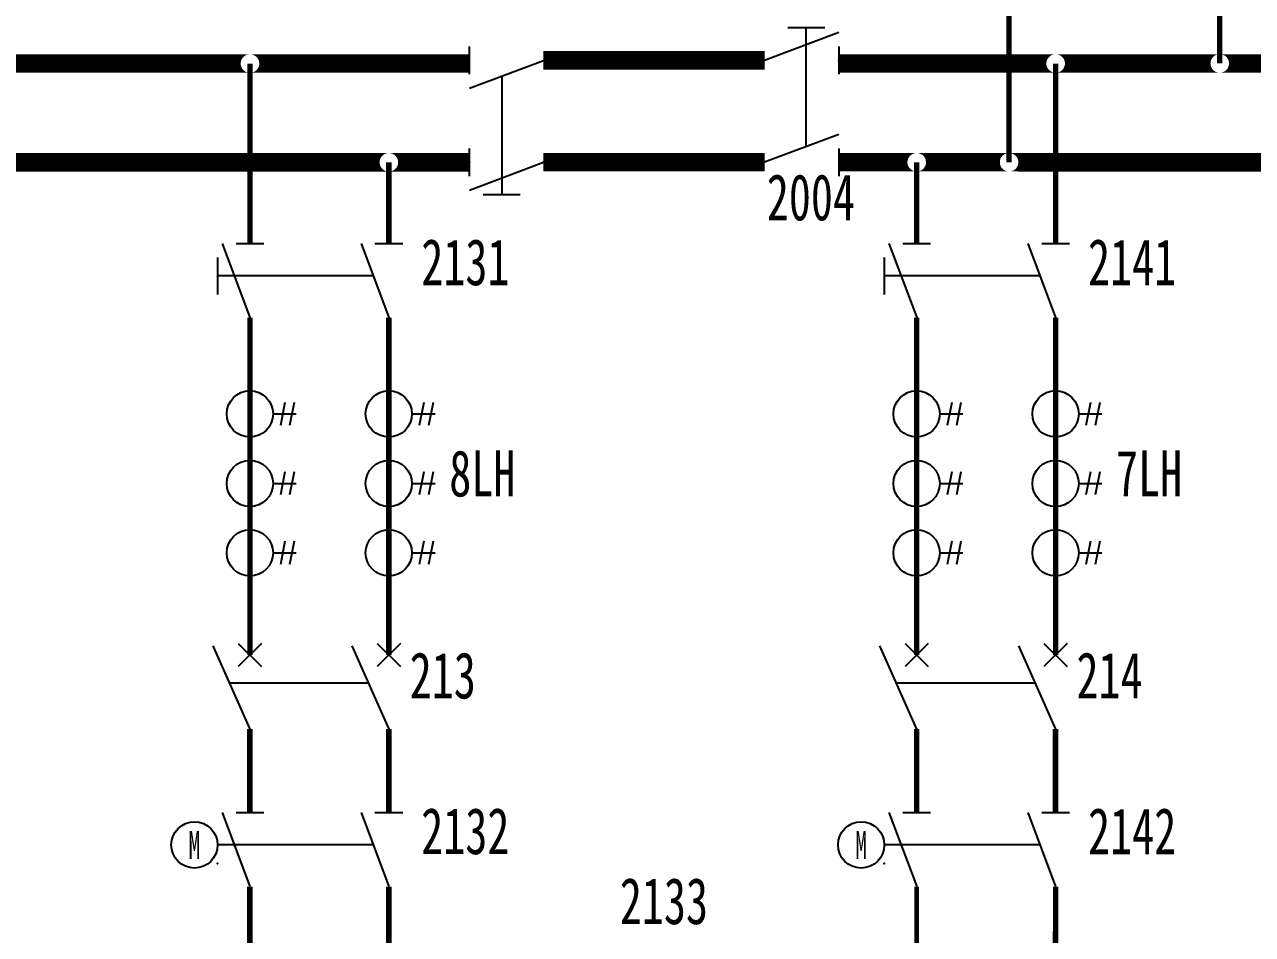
# Model space of a CAD drawing. Header units: millimetres. Extents: x 10667 to 23854, y -3427 to -2899.
# Drawn here: x 11635.8 to 11768.4, y -3257.1 to -3158.8 of the extents above; entities that cross this region are included whole.
import ezdxf
from ezdxf.enums import TextEntityAlignment as Align

# ---------------------------------------------------------------- set-up
doc = ezdxf.new("R2010")
doc.units = ezdxf.units.MM
doc.header["$LTSCALE"] = 10
for name, color, linetype in [('BLOCK', 3, 'Continuous'), ('PLINE', 1, 'Continuous'), ('TEXT', 2, 'Continuous'), ('设    备', 3, 'Continuous'), ('设备编号', 2, 'Continuous'), ('连 接 线', 1, 'Continuous')]:
    doc.layers.add(name, color=color, linetype=linetype)
doc.styles.add('HZ', font='SimSun.ttf', dxfattribs={"width": 0.7})

# ---------------------------------------------------------------- blocks, each defined once
blk = doc.blocks.new('$LH')
at = {"color": 3}
for p, q in [((3.79, 1.25), (3.29, -1.25)), ((4.79, 1.25), (4.29, -1.25)), ((2.5, 0), (5, 0))]:
    blk.add_line(p, q, dxfattribs=at)
blk.add_circle((0, 0), 2.5, dxfattribs=at)

msp = doc.modelspace()

# ---------------------------------------------------------------- linework, layer by layer
at = {"color": 3}
for p, q in [((11720.25, -3171.98), (11720.25, -3160.98)), ((11687.36, -3164.35), (11687.36, -3175.35))]:
    msp.add_line(p, q, dxfattribs=at)
at = {"color": 1, "const_width": 0.5}
msp.add_lwpolyline([(11732.17, -3251.9), (11732.25, -3318.7)], dxfattribs=at)
at = {"layer": 'BLOCK'}
for p, q in [((11723.75, -3159.66), (11715.75, -3162.66)), ((11683.86, -3164.16), (11683.86, -3161.16)), ((11723.75, -3161.16), (11723.75, -3164.16)), ((11683.86, -3165.66), (11691.86, -3162.66)), ((11723.75, -3170.66), (11715.75, -3173.66)), ((11683.86, -3175.16), (11683.86, -3172.16)), ((11723.75, -3172.16), (11723.75, -3175.16)), ((11683.86, -3176.66), (11691.86, -3173.66))]:
    msp.add_line(p, q, dxfattribs=at)
for p in [(11723.75, -3162.66), (11683.86, -3173.66), (11691.86, -3173.66)]:
    msp.add_point(p, dxfattribs=at)
at = {"layer": 'PLINE'}
for points, const_width in [([(11691.86, -3162.66), (11715.75, -3162.66)], 2), ([(11691.86, -3173.66), (11715.75, -3173.66)], 2), ([(11660.16, -3234.89), (11660.16, -3243.9)], 0.6), ([(11675.16, -3234.89), (11675.16, -3243.9)], 0.6), ([(11732.16, -3234.89), (11732.16, -3243.9)], 0.6), ([(11747.16, -3234.89), (11747.16, -3243.9)], 0.6), ([(11660.16, -3251.89), (11660.18, -3317.85)], 0.6), ([(11675.16, -3251.89), (11675.18, -3317.55)], 0.6), ([(11747.17, -3251.9), (11747.16, -3288.33)], 0.6)]:
    msp.add_lwpolyline(points, dxfattribs=dict(at, const_width=const_width))
at = {"layer": 'TEXT', "color": 3}
for p, q in [((11722.25, -3159.16), (11718.25, -3159.16)), ((11720.25, -3160.98), (11720.25, -3159.16)), ((11687.36, -3175.35), (11687.36, -3177.16)), ((11685.36, -3177.16), (11689.36, -3177.16)), ((11656.67, -3183.94), (11656.67, -3187.94)), ((11728.67, -3183.94), (11728.67, -3187.94)), ((11658.48, -3185.94), (11656.67, -3185.94)), ((11730.48, -3185.94), (11728.67, -3185.94))]:
    msp.add_line(p, q, dxfattribs=at)
at = {"layer": '设    备'}
for p, q in [((11657.17, -3182.44), (11660.17, -3190.44)), ((11658.67, -3182.44), (11661.67, -3182.44)), ((11672.17, -3182.44), (11675.17, -3190.44)), ((11673.67, -3182.44), (11676.67, -3182.44)), ((11729.17, -3182.44), (11732.17, -3190.44)), ((11730.67, -3182.44), (11733.67, -3182.44)), ((11744.17, -3182.44), (11747.17, -3190.44)), ((11745.67, -3182.44), (11748.67, -3182.44)), ((11656.16, -3225.89), (11660.16, -3234.89)), ((11661.41, -3225.64), (11658.91, -3228.14)), ((11658.91, -3225.64), (11661.41, -3228.14)), ((11671.16, -3225.89), (11675.16, -3234.89)), ((11673.91, -3225.64), (11676.41, -3228.14)), ((11676.41, -3225.64), (11673.91, -3228.14)), ((11728.16, -3225.89), (11732.16, -3234.89)), ((11733.41, -3225.64), (11730.91, -3228.14)), ((11730.91, -3225.64), (11733.41, -3228.14)), ((11743.16, -3225.89), (11747.16, -3234.89)), ((11745.91, -3225.64), (11748.41, -3228.14)), ((11748.41, -3225.64), (11745.91, -3228.14)), ((11657.94, -3229.89), (11672.94, -3229.89)), ((11729.94, -3229.89), (11744.94, -3229.89)), ((11657.17, -3243.9), (11660.17, -3251.9)), ((11658.67, -3243.9), (11661.67, -3243.9)), ((11672.17, -3243.9), (11675.17, -3251.9)), ((11673.67, -3243.9), (11676.67, -3243.9)), ((11729.17, -3243.9), (11732.17, -3251.9)), ((11730.67, -3243.9), (11733.67, -3243.9)), ((11744.17, -3243.9), (11747.17, -3251.9)), ((11745.67, -3243.9), (11748.67, -3243.9))]:
    msp.add_line(p, q, dxfattribs=at)
at = {"layer": '设    备', "color": 3}
for p, q in [((11673.48, -3185.94), (11658.48, -3185.94)), ((11745.48, -3185.94), (11730.48, -3185.94)), ((11673.48, -3247.4), (11656.67, -3247.4)), ((11745.48, -3247.4), (11728.67, -3247.4))]:
    msp.add_line(p, q, dxfattribs=at)
at = {"layer": '设    备', "const_width": 0.6}
for points in [[(11660.17, -3190.44), (11660.17, -3191.94)], [(11675.17, -3190.44), (11675.17, -3191.94)], [(11732.17, -3190.44), (11732.17, -3191.94)], [(11747.17, -3190.44), (11747.17, -3191.94)]]:
    msp.add_lwpolyline(points, dxfattribs=at)
at = {"layer": '设    备'}
for centre in [(11654.17, -3247.4), (11726.17, -3247.4)]:
    msp.add_circle(centre, 2.5, dxfattribs=at)
for p in [(11660.17, -3182.44), (11675.17, -3182.44), (11732.17, -3182.44), (11747.17, -3182.44), (11660.17, -3190.44), (11675.17, -3190.44), (11732.17, -3190.44), (11747.17, -3190.44), (11660.16, -3226.89), (11675.16, -3226.89), (11732.16, -3226.89), (11747.16, -3226.89), (11660.17, -3243.9), (11675.17, -3243.9), (11732.17, -3243.9), (11747.17, -3243.9)]:
    msp.add_point(p, dxfattribs=at)
at = {"layer": '设    备', "color": 4}
for p in [(11656.67, -3249.39), (11728.67, -3249.39)]:
    msp.add_point(p, dxfattribs=at)
at = {"layer": '连 接 线'}
for points, const_width in [([(11742.14, -3129.12), (11742.14, -3173.66)], 0.6), ([(11764.89, -3129.12), (11764.89, -3162.99)], 0.6), ([(11659.18, -3163), (11613.76, -3163)], 2), ([(11683.86, -3163), (11661.17, -3163)], 2), ([(11691.86, -3162.66), (11715.75, -3162.66)], 2), ([(11746.17, -3163), (11723.75, -3163)], 2), ([(11763.89, -3162.99), (11748.17, -3163)], 2), ([(11787.95, -3162.99), (11765.89, -3162.99)], 2), ([(11660.17, -3163), (11660.17, -3182.44)], 0.6), ([(11747.17, -3163), (11747.17, -3182.44)], 0.6), ([(11674.18, -3173.67), (11622.93, -3173.67)], 2), ([(11683.86, -3173.67), (11676.17, -3173.67)], 2), ([(11691.86, -3173.66), (11715.75, -3173.66)], 2), ([(11731.17, -3173.66), (11723.75, -3173.66)], 2), ([(11741.15, -3173.66), (11733.16, -3173.66)], 2), ([(11812.79, -3173.66), (11743.14, -3173.67)], 2), ([(11675.17, -3173.67), (11675.17, -3182.44)], 0.6), ([(11732.17, -3173.66), (11732.17, -3182.44)], 0.6), ([(11660.17, -3191.94), (11660.17, -3226.89)], 0.6), ([(11675.17, -3191.94), (11675.17, -3226.89)], 0.6), ([(11732.17, -3191.94), (11732.17, -3226.89)], 0.6), ([(11747.17, -3191.94), (11747.17, -3226.89)], 0.6)]:
    msp.add_lwpolyline(points, dxfattribs=dict(at, const_width=const_width))
for points in [[(11659.17, -3162), (11660.17, -3162), (11659.17, -3162.01), (11660.26, -3162.01)], [(11659.17, -3162.01), (11660.08, -3162.01), (11659.17, -3162), (11660.17, -3162)], [(11659.17, -3162.01), (11660.26, -3162.01), (11659.17, -3162.02), (11660.34, -3162.02)], [(11659.17, -3162.02), (11660, -3162.02), (11659.17, -3162.01), (11660.08, -3162.01)], [(11659.17, -3162.04), (11659.91, -3162.04), (11659.17, -3162.02), (11660, -3162.02)], [(11659.17, -3162.06), (11659.83, -3162.06), (11659.17, -3162.04), (11659.91, -3162.04)], [(11659.17, -3162.1), (11659.75, -3162.1), (11659.17, -3162.06), (11659.83, -3162.06)], [(11659.17, -3162.14), (11659.67, -3162.14), (11659.17, -3162.1), (11659.75, -3162.1)], [(11659.17, -3162.18), (11659.6, -3162.18), (11659.17, -3162.14), (11659.67, -3162.14)], [(11659.17, -3162.24), (11659.53, -3162.24), (11659.17, -3162.18), (11659.6, -3162.18)], [(11659.17, -3162.29), (11659.46, -3162.29), (11659.17, -3162.24), (11659.53, -3162.24)], [(11659.17, -3162.36), (11659.4, -3162.36), (11659.17, -3162.29), (11659.46, -3162.29)], [(11659.17, -3162.43), (11659.35, -3162.43), (11659.17, -3162.36), (11659.4, -3162.36)], [(11660.26, -3162.01), (11661.17, -3162.01), (11660.17, -3162), (11661.17, -3162)], [(11660.34, -3162.02), (11661.17, -3162.02), (11660.26, -3162.01), (11661.17, -3162.01)], [(11660.43, -3162.04), (11661.17, -3162.04), (11660.34, -3162.02), (11661.17, -3162.02)], [(11660.51, -3162.06), (11661.17, -3162.06), (11660.43, -3162.04), (11661.17, -3162.04)], [(11660.59, -3162.1), (11661.17, -3162.1), (11660.51, -3162.06), (11661.17, -3162.06)], [(11660.67, -3162.14), (11661.17, -3162.14), (11660.59, -3162.1), (11661.17, -3162.1)], [(11660.74, -3162.18), (11661.17, -3162.18), (11660.67, -3162.14), (11661.17, -3162.14)], [(11660.81, -3162.24), (11661.17, -3162.24), (11660.74, -3162.18), (11661.17, -3162.18)], [(11660.88, -3162.29), (11661.17, -3162.29), (11660.81, -3162.24), (11661.17, -3162.24)], [(11660.94, -3162.36), (11661.17, -3162.36), (11660.88, -3162.29), (11661.17, -3162.29)], [(11660.99, -3162.43), (11661.17, -3162.43), (11660.94, -3162.36), (11661.17, -3162.36)], [(11746.17, -3161.99), (11747.17, -3161.99), (11746.17, -3162), (11747.26, -3162)], [(11746.17, -3162), (11747.08, -3162), (11746.17, -3161.99), (11747.17, -3161.99)], [(11746.17, -3162), (11747.26, -3162), (11746.17, -3162.01), (11747.34, -3162.01)], [(11746.17, -3162.01), (11747, -3162.01), (11746.17, -3162), (11747.08, -3162)], [(11746.17, -3162.03), (11746.91, -3162.03), (11746.17, -3162.01), (11747, -3162.01)], [(11746.17, -3162.06), (11746.83, -3162.06), (11746.17, -3162.03), (11746.91, -3162.03)], [(11746.17, -3162.09), (11746.75, -3162.09), (11746.17, -3162.06), (11746.83, -3162.06)], [(11746.17, -3162.13), (11746.67, -3162.13), (11746.17, -3162.09), (11746.75, -3162.09)], [(11746.17, -3162.18), (11746.6, -3162.18), (11746.17, -3162.13), (11746.67, -3162.13)], [(11746.17, -3162.23), (11746.53, -3162.23), (11746.17, -3162.18), (11746.6, -3162.18)], [(11746.17, -3162.29), (11746.46, -3162.29), (11746.17, -3162.23), (11746.53, -3162.23)], [(11746.17, -3162.35), (11746.4, -3162.35), (11746.17, -3162.29), (11746.46, -3162.29)], [(11746.17, -3162.42), (11746.35, -3162.42), (11746.17, -3162.35), (11746.4, -3162.35)], [(11747.26, -3162), (11748.17, -3162), (11747.17, -3161.99), (11748.17, -3161.99)], [(11747.34, -3162.01), (11748.17, -3162.01), (11747.26, -3162), (11748.17, -3162)], [(11747.43, -3162.03), (11748.17, -3162.03), (11747.34, -3162.01), (11748.17, -3162.01)], [(11747.51, -3162.06), (11748.17, -3162.06), (11747.43, -3162.03), (11748.17, -3162.03)], [(11747.59, -3162.09), (11748.17, -3162.09), (11747.51, -3162.06), (11748.17, -3162.06)], [(11747.67, -3162.13), (11748.17, -3162.13), (11747.59, -3162.09), (11748.17, -3162.09)], [(11747.74, -3162.18), (11748.17, -3162.18), (11747.67, -3162.13), (11748.17, -3162.13)], [(11747.81, -3162.23), (11748.17, -3162.23), (11747.74, -3162.18), (11748.17, -3162.18)], [(11747.88, -3162.29), (11748.17, -3162.29), (11747.81, -3162.23), (11748.17, -3162.23)], [(11747.94, -3162.35), (11748.17, -3162.35), (11747.88, -3162.29), (11748.17, -3162.29)], [(11747.99, -3162.42), (11748.17, -3162.42), (11747.94, -3162.35), (11748.17, -3162.35)], [(11763.89, -3161.99), (11764.89, -3161.99), (11763.89, -3162), (11764.98, -3162)], [(11763.89, -3162), (11764.81, -3162), (11763.89, -3161.99), (11764.89, -3161.99)], [(11763.89, -3162), (11764.98, -3162), (11763.89, -3162.01), (11765.07, -3162.01)], [(11763.89, -3162.01), (11764.72, -3162.01), (11763.89, -3162), (11764.81, -3162)], [(11763.89, -3162.03), (11764.63, -3162.03), (11763.89, -3162.01), (11764.72, -3162.01)], [(11763.89, -3162.05), (11764.55, -3162.05), (11763.89, -3162.03), (11764.63, -3162.03)], [(11763.89, -3162.09), (11764.47, -3162.09), (11763.89, -3162.05), (11764.55, -3162.05)], [(11763.89, -3162.13), (11764.39, -3162.13), (11763.89, -3162.09), (11764.47, -3162.09)], [(11763.89, -3162.17), (11764.32, -3162.17), (11763.89, -3162.13), (11764.39, -3162.13)], [(11763.89, -3162.23), (11764.25, -3162.23), (11763.89, -3162.17), (11764.32, -3162.17)], [(11763.89, -3162.29), (11764.19, -3162.29), (11763.89, -3162.23), (11764.25, -3162.23)], [(11763.89, -3162.35), (11764.13, -3162.35), (11763.89, -3162.29), (11764.19, -3162.29)], [(11763.89, -3162.42), (11764.07, -3162.42), (11763.89, -3162.35), (11764.13, -3162.35)], [(11764.98, -3162), (11765.89, -3162), (11764.89, -3161.99), (11765.89, -3161.99)], [(11765.07, -3162.01), (11765.89, -3162.01), (11764.98, -3162), (11765.89, -3162)], [(11765.15, -3162.03), (11765.89, -3162.03), (11765.07, -3162.01), (11765.89, -3162.01)], [(11765.23, -3162.05), (11765.89, -3162.05), (11765.15, -3162.03), (11765.89, -3162.03)], [(11765.32, -3162.09), (11765.89, -3162.09), (11765.23, -3162.05), (11765.89, -3162.05)], [(11765.39, -3162.13), (11765.89, -3162.13), (11765.32, -3162.09), (11765.89, -3162.09)], [(11765.47, -3162.17), (11765.89, -3162.17), (11765.39, -3162.13), (11765.89, -3162.13)], [(11765.54, -3162.23), (11765.89, -3162.23), (11765.47, -3162.17), (11765.89, -3162.17)], [(11765.6, -3162.29), (11765.89, -3162.29), (11765.54, -3162.23), (11765.89, -3162.23)], [(11765.66, -3162.35), (11765.89, -3162.35), (11765.6, -3162.29), (11765.89, -3162.29)], [(11765.71, -3162.42), (11765.89, -3162.42), (11765.66, -3162.35), (11765.89, -3162.35)], [(11659.17, -3162.5), (11659.3, -3162.5), (11659.17, -3162.43), (11659.35, -3162.43)], [(11659.17, -3162.58), (11659.26, -3162.58), (11659.17, -3162.5), (11659.3, -3162.5)], [(11659.17, -3162.66), (11659.23, -3162.66), (11659.17, -3162.58), (11659.26, -3162.58)], [(11659.17, -3162.74), (11659.2, -3162.74), (11659.17, -3162.66), (11659.23, -3162.66)], [(11659.17, -3162.83), (11659.18, -3162.83), (11659.17, -3162.74), (11659.2, -3162.74)], [(11659.17, -3162.91), (11659.17, -3162.91), (11659.17, -3162.83), (11659.18, -3162.83)], [(11659.17, -3163.09), (11659.17, -3163.09), (11659.17, -3163.18), (11659.18, -3163.18)], [(11659.17, -3163.18), (11659.18, -3163.18), (11659.17, -3163.26), (11659.2, -3163.26)], [(11659.17, -3163.26), (11659.2, -3163.26), (11659.17, -3163.34), (11659.23, -3163.34)], [(11659.17, -3163.34), (11659.23, -3163.34), (11659.17, -3163.42), (11659.26, -3163.42)], [(11659.17, -3163.42), (11659.26, -3163.42), (11659.17, -3163.5), (11659.3, -3163.5)], [(11659.17, -3163.5), (11659.3, -3163.5), (11659.17, -3163.58), (11659.35, -3163.58)], [(11659.17, -3163.58), (11659.35, -3163.58), (11659.17, -3163.64), (11659.4, -3163.64)], [(11659.17, -3163.64), (11659.4, -3163.64), (11659.17, -3163.71), (11659.46, -3163.71)], [(11660.88, -3163.71), (11661.17, -3163.71), (11660.94, -3163.64), (11661.17, -3163.64)], [(11660.94, -3163.64), (11661.17, -3163.64), (11660.99, -3163.58), (11661.17, -3163.58)], [(11661.04, -3162.5), (11661.17, -3162.5), (11660.99, -3162.43), (11661.17, -3162.43)], [(11660.99, -3163.58), (11661.17, -3163.58), (11661.04, -3163.5), (11661.17, -3163.5)], [(11661.08, -3162.58), (11661.17, -3162.58), (11661.04, -3162.5), (11661.17, -3162.5)], [(11661.04, -3163.5), (11661.17, -3163.5), (11661.08, -3163.42), (11661.17, -3163.42)], [(11661.11, -3162.66), (11661.17, -3162.66), (11661.08, -3162.58), (11661.17, -3162.58)], [(11661.08, -3163.42), (11661.17, -3163.42), (11661.11, -3163.34), (11661.17, -3163.34)], [(11661.14, -3162.74), (11661.17, -3162.74), (11661.11, -3162.66), (11661.17, -3162.66)], [(11661.11, -3163.34), (11661.17, -3163.34), (11661.14, -3163.26), (11661.17, -3163.26)], [(11661.15, -3162.83), (11661.17, -3162.83), (11661.14, -3162.74), (11661.17, -3162.74)], [(11661.14, -3163.26), (11661.17, -3163.26), (11661.15, -3163.18), (11661.17, -3163.18)], [(11661.17, -3162.91), (11661.17, -3162.91), (11661.15, -3162.83), (11661.17, -3162.83)], [(11661.17, -3163.09), (11661.17, -3163.09), (11661.17, -3163)], [(11727.17, -3163.66), (11728.17, -3163.66), (11727.26, -3163.66), (11728.17, -3163.66)], [(11727.26, -3163.66), (11728.17, -3163.66), (11727.34, -3163.65), (11728.17, -3163.65)], [(11727.34, -3163.65), (11728.17, -3163.65), (11727.43, -3163.63), (11728.17, -3163.63)], [(11727.43, -3163.63), (11728.17, -3163.63), (11727.51, -3163.6), (11728.17, -3163.6)], [(11727.51, -3163.6), (11728.17, -3163.6), (11727.59, -3163.57), (11728.17, -3163.57)], [(11746.17, -3162.49), (11746.3, -3162.49), (11746.17, -3162.42), (11746.35, -3162.42)], [(11746.17, -3162.57), (11746.26, -3162.57), (11746.17, -3162.49), (11746.3, -3162.49)], [(11746.17, -3162.65), (11746.23, -3162.65), (11746.17, -3162.57), (11746.26, -3162.57)], [(11746.17, -3162.74), (11746.2, -3162.74), (11746.17, -3162.65), (11746.23, -3162.65)], [(11746.17, -3162.82), (11746.18, -3162.82), (11746.17, -3162.74), (11746.2, -3162.74)], [(11746.17, -3162.91), (11746.17, -3162.91), (11746.17, -3162.82), (11746.18, -3162.82)], [(11746.17, -3163.08), (11746.17, -3163.08), (11746.17, -3163.17), (11746.18, -3163.17)], [(11746.17, -3163.17), (11746.18, -3163.17), (11746.17, -3163.25), (11746.2, -3163.25)], [(11746.17, -3163.25), (11746.2, -3163.25), (11746.17, -3163.34), (11746.23, -3163.34)], [(11746.17, -3163.34), (11746.23, -3163.34), (11746.17, -3163.42), (11746.26, -3163.42)], [(11746.17, -3163.42), (11746.26, -3163.42), (11746.17, -3163.49), (11746.3, -3163.49)], [(11746.17, -3163.49), (11746.3, -3163.49), (11746.17, -3163.57), (11746.35, -3163.57)], [(11746.17, -3163.57), (11746.35, -3163.57), (11746.17, -3163.64), (11746.4, -3163.64)], [(11746.17, -3163.64), (11746.4, -3163.64), (11746.17, -3163.7), (11746.46, -3163.7)], [(11746.17, -3163.7), (11746.46, -3163.7), (11746.17, -3163.76), (11746.53, -3163.76)], [(11747.81, -3163.76), (11748.17, -3163.76), (11747.88, -3163.7), (11748.17, -3163.7)], [(11747.88, -3163.7), (11748.17, -3163.7), (11747.94, -3163.64), (11748.17, -3163.64)], [(11747.94, -3163.64), (11748.17, -3163.64), (11747.99, -3163.57), (11748.17, -3163.57)], [(11748.04, -3162.49), (11748.17, -3162.49), (11747.99, -3162.42), (11748.17, -3162.42)], [(11747.99, -3163.57), (11748.17, -3163.57), (11748.04, -3163.49), (11748.17, -3163.49)], [(11748.08, -3162.57), (11748.17, -3162.57), (11748.04, -3162.49), (11748.17, -3162.49)], [(11748.04, -3163.49), (11748.17, -3163.49), (11748.08, -3163.42), (11748.17, -3163.42)], [(11748.11, -3162.65), (11748.17, -3162.65), (11748.08, -3162.57), (11748.17, -3162.57)], [(11748.08, -3163.42), (11748.17, -3163.42), (11748.11, -3163.34), (11748.17, -3163.34)], [(11748.14, -3162.74), (11748.17, -3162.74), (11748.11, -3162.65), (11748.17, -3162.65)], [(11748.11, -3163.34), (11748.17, -3163.34), (11748.14, -3163.25), (11748.17, -3163.25)], [(11748.15, -3162.82), (11748.17, -3162.82), (11748.14, -3162.74), (11748.17, -3162.74)], [(11748.14, -3163.25), (11748.17, -3163.25), (11748.15, -3163.17), (11748.17, -3163.17)], [(11748.17, -3162.91), (11748.17, -3162.91), (11748.15, -3162.82), (11748.17, -3162.82)], [(11748.17, -3163.08), (11748.17, -3163.08), (11748.17, -3163)], [(11763.89, -3162.49), (11764.03, -3162.49), (11763.89, -3162.42), (11764.07, -3162.42)], [(11763.89, -3162.57), (11763.99, -3162.57), (11763.89, -3162.49), (11764.03, -3162.49)], [(11763.89, -3162.65), (11763.95, -3162.65), (11763.89, -3162.57), (11763.99, -3162.57)], [(11763.89, -3162.73), (11763.93, -3162.73), (11763.89, -3162.65), (11763.95, -3162.65)], [(11763.89, -3162.82), (11763.91, -3162.82), (11763.89, -3162.73), (11763.93, -3162.73)], [(11763.89, -3162.91), (11763.9, -3162.91), (11763.89, -3162.82), (11763.91, -3162.82)], [(11763.89, -3162.99), (11763.89, -3162.99), (11763.89, -3162.91), (11763.9, -3162.91)], [(11763.89, -3162.99), (11763.89, -3162.99), (11763.89, -3163.08), (11763.9, -3163.08)], [(11763.89, -3163.08), (11763.9, -3163.08), (11763.89, -3163.17), (11763.91, -3163.17)], [(11763.89, -3163.17), (11763.91, -3163.17), (11763.89, -3163.25), (11763.93, -3163.25)], [(11763.89, -3163.25), (11763.93, -3163.25), (11763.89, -3163.34), (11763.95, -3163.34)], [(11763.89, -3163.34), (11763.95, -3163.34), (11763.89, -3163.42), (11763.99, -3163.42)], [(11763.89, -3163.42), (11763.99, -3163.42), (11763.89, -3163.49), (11764.03, -3163.49)], [(11763.89, -3163.49), (11764.03, -3163.49), (11763.89, -3163.57), (11764.07, -3163.57)], [(11763.89, -3163.57), (11764.07, -3163.57), (11763.89, -3163.64), (11764.13, -3163.64)], [(11763.89, -3163.64), (11764.13, -3163.64), (11763.89, -3163.7), (11764.19, -3163.7)], [(11763.89, -3163.7), (11764.19, -3163.7), (11763.89, -3163.76), (11764.25, -3163.76)], [(11765.54, -3163.76), (11765.89, -3163.76), (11765.6, -3163.7), (11765.89, -3163.7)], [(11765.6, -3163.7), (11765.89, -3163.7), (11765.66, -3163.64), (11765.89, -3163.64)], [(11765.66, -3163.64), (11765.89, -3163.64), (11765.71, -3163.57), (11765.89, -3163.57)], [(11765.76, -3162.49), (11765.89, -3162.49), (11765.71, -3162.42), (11765.89, -3162.42)], [(11765.71, -3163.57), (11765.89, -3163.57), (11765.76, -3163.49), (11765.89, -3163.49)], [(11765.8, -3162.57), (11765.89, -3162.57), (11765.76, -3162.49), (11765.89, -3162.49)], [(11765.76, -3163.49), (11765.89, -3163.49), (11765.8, -3163.42), (11765.89, -3163.42)], [(11765.83, -3162.65), (11765.89, -3162.65), (11765.8, -3162.57), (11765.89, -3162.57)], [(11765.8, -3163.42), (11765.89, -3163.42), (11765.83, -3163.34), (11765.89, -3163.34)], [(11765.86, -3162.73), (11765.89, -3162.73), (11765.83, -3162.65), (11765.89, -3162.65)], [(11765.83, -3163.34), (11765.89, -3163.34), (11765.86, -3163.25), (11765.89, -3163.25)], [(11765.88, -3162.82), (11765.89, -3162.82), (11765.86, -3162.73), (11765.89, -3162.73)], [(11765.86, -3163.25), (11765.89, -3163.25), (11765.88, -3163.17), (11765.89, -3163.17)], [(11765.89, -3162.91), (11765.89, -3162.91), (11765.88, -3162.82), (11765.89, -3162.82)], [(11765.89, -3163.08), (11765.89, -3163.08), (11765.89, -3162.99)], [(11659.17, -3163.71), (11659.46, -3163.71), (11659.17, -3163.77), (11659.53, -3163.77)], [(11659.17, -3163.77), (11659.53, -3163.77), (11659.17, -3163.82), (11659.6, -3163.82)], [(11659.17, -3163.82), (11659.6, -3163.82), (11659.17, -3163.87), (11659.67, -3163.87)], [(11659.17, -3163.87), (11659.67, -3163.87), (11659.17, -3163.91), (11659.75, -3163.91)], [(11659.17, -3163.91), (11659.75, -3163.91), (11659.17, -3163.94), (11659.83, -3163.94)], [(11659.17, -3163.94), (11659.83, -3163.94), (11659.17, -3163.97), (11659.91, -3163.97)], [(11659.17, -3163.97), (11659.91, -3163.97), (11659.17, -3163.99), (11660, -3163.99)], [(11659.17, -3163.99), (11660, -3163.99), (11659.17, -3164), (11660.08, -3164)], [(11659.17, -3164), (11660.08, -3164), (11659.17, -3164), (11660.17, -3164)], [(11660.17, -3164), (11661.17, -3164), (11660.26, -3164), (11661.17, -3164)], [(11660.26, -3164), (11661.17, -3164), (11660.34, -3163.99), (11661.17, -3163.99)], [(11660.34, -3163.99), (11661.17, -3163.99), (11660.43, -3163.97), (11661.17, -3163.97)], [(11660.43, -3163.97), (11661.17, -3163.97), (11660.51, -3163.94), (11661.17, -3163.94)], [(11660.51, -3163.94), (11661.17, -3163.94), (11660.59, -3163.91), (11661.17, -3163.91)], [(11660.59, -3163.91), (11661.17, -3163.91), (11660.67, -3163.87), (11661.17, -3163.87)], [(11660.67, -3163.87), (11661.17, -3163.87), (11660.74, -3163.82), (11661.17, -3163.82)], [(11660.74, -3163.82), (11661.17, -3163.82), (11660.81, -3163.77), (11661.17, -3163.77)], [(11660.81, -3163.77), (11661.17, -3163.77), (11660.88, -3163.71), (11661.17, -3163.71)], [(11746.17, -3163.76), (11746.53, -3163.76), (11746.17, -3163.81), (11746.6, -3163.81)], [(11746.17, -3163.81), (11746.6, -3163.81), (11746.17, -3163.86), (11746.67, -3163.86)], [(11746.17, -3163.86), (11746.67, -3163.86), (11746.17, -3163.9), (11746.75, -3163.9)], [(11746.17, -3163.9), (11746.75, -3163.9), (11746.17, -3163.93), (11746.83, -3163.93)], [(11746.17, -3163.93), (11746.83, -3163.93), (11746.17, -3163.96), (11746.91, -3163.96)], [(11746.17, -3163.96), (11746.91, -3163.96), (11746.17, -3163.98), (11747, -3163.98)], [(11746.17, -3163.98), (11747, -3163.98), (11746.17, -3163.99), (11747.08, -3163.99)], [(11746.17, -3163.99), (11747.08, -3163.99), (11746.17, -3163.99), (11747.17, -3163.99)], [(11747.17, -3163.99), (11748.17, -3163.99), (11747.26, -3163.99), (11748.17, -3163.99)], [(11747.26, -3163.99), (11748.17, -3163.99), (11747.34, -3163.98), (11748.17, -3163.98)], [(11747.34, -3163.98), (11748.17, -3163.98), (11747.43, -3163.96), (11748.17, -3163.96)], [(11747.43, -3163.96), (11748.17, -3163.96), (11747.51, -3163.93), (11748.17, -3163.93)], [(11747.51, -3163.93), (11748.17, -3163.93), (11747.59, -3163.9), (11748.17, -3163.9)], [(11747.59, -3163.9), (11748.17, -3163.9), (11747.67, -3163.86), (11748.17, -3163.86)], [(11747.67, -3163.86), (11748.17, -3163.86), (11747.74, -3163.81), (11748.17, -3163.81)], [(11747.74, -3163.81), (11748.17, -3163.81), (11747.81, -3163.76), (11748.17, -3163.76)], [(11763.89, -3163.76), (11764.25, -3163.76), (11763.89, -3163.81), (11764.32, -3163.81)], [(11763.89, -3163.81), (11764.32, -3163.81), (11763.89, -3163.86), (11764.39, -3163.86)], [(11763.89, -3163.86), (11764.39, -3163.86), (11763.89, -3163.9), (11764.47, -3163.9)], [(11763.89, -3163.9), (11764.47, -3163.9), (11763.89, -3163.93), (11764.55, -3163.93)], [(11763.89, -3163.93), (11764.55, -3163.93), (11763.89, -3163.96), (11764.63, -3163.96)], [(11763.89, -3163.96), (11764.63, -3163.96), (11763.89, -3163.98), (11764.72, -3163.98)], [(11763.89, -3163.98), (11764.72, -3163.98), (11763.89, -3163.99), (11764.81, -3163.99)], [(11763.89, -3163.99), (11764.81, -3163.99), (11763.89, -3163.99), (11764.89, -3163.99)], [(11764.89, -3163.99), (11765.89, -3163.99), (11764.98, -3163.99), (11765.89, -3163.99)], [(11764.98, -3163.99), (11765.89, -3163.99), (11765.07, -3163.98), (11765.89, -3163.98)], [(11765.07, -3163.98), (11765.89, -3163.98), (11765.15, -3163.96), (11765.89, -3163.96)], [(11765.15, -3163.96), (11765.89, -3163.96), (11765.23, -3163.93), (11765.89, -3163.93)], [(11765.23, -3163.93), (11765.89, -3163.93), (11765.32, -3163.9), (11765.89, -3163.9)], [(11765.32, -3163.9), (11765.89, -3163.9), (11765.39, -3163.86), (11765.89, -3163.86)], [(11765.39, -3163.86), (11765.89, -3163.86), (11765.47, -3163.81), (11765.89, -3163.81)], [(11765.47, -3163.81), (11765.89, -3163.81), (11765.54, -3163.76), (11765.89, -3163.76)], [(11674.17, -3172.67), (11675.26, -3172.67), (11674.17, -3172.68), (11675.34, -3172.68)], [(11674.17, -3172.67), (11675.17, -3172.67), (11674.17, -3172.67), (11675.26, -3172.67)], [(11674.17, -3172.67), (11675.08, -3172.67), (11674.17, -3172.67), (11675.17, -3172.67)], [(11674.17, -3172.68), (11675, -3172.68), (11674.17, -3172.67), (11675.08, -3172.67)], [(11674.17, -3172.7), (11674.91, -3172.7), (11674.17, -3172.68), (11675, -3172.68)], [(11674.17, -3172.73), (11674.83, -3172.73), (11674.17, -3172.7), (11674.91, -3172.7)], [(11674.17, -3172.76), (11674.75, -3172.76), (11674.17, -3172.73), (11674.83, -3172.73)], [(11674.17, -3172.8), (11674.67, -3172.8), (11674.17, -3172.76), (11674.75, -3172.76)], [(11674.17, -3172.85), (11674.6, -3172.85), (11674.17, -3172.8), (11674.67, -3172.8)], [(11674.17, -3172.9), (11674.53, -3172.9), (11674.17, -3172.85), (11674.6, -3172.85)], [(11674.17, -3172.96), (11674.46, -3172.96), (11674.17, -3172.9), (11674.53, -3172.9)], [(11674.17, -3173.02), (11674.4, -3173.02), (11674.17, -3172.96), (11674.46, -3172.96)], [(11675.26, -3172.67), (11676.17, -3172.67), (11675.17, -3172.67), (11676.17, -3172.67)], [(11675.34, -3172.68), (11676.17, -3172.68), (11675.26, -3172.67), (11676.17, -3172.67)], [(11675.43, -3172.7), (11676.17, -3172.7), (11675.34, -3172.68), (11676.17, -3172.68)], [(11675.51, -3172.73), (11676.17, -3172.73), (11675.43, -3172.7), (11676.17, -3172.7)], [(11675.59, -3172.76), (11676.17, -3172.76), (11675.51, -3172.73), (11676.17, -3172.73)], [(11675.67, -3172.8), (11676.17, -3172.8), (11675.59, -3172.76), (11676.17, -3172.76)], [(11675.74, -3172.85), (11676.17, -3172.85), (11675.67, -3172.8), (11676.17, -3172.8)], [(11675.81, -3172.9), (11676.17, -3172.9), (11675.74, -3172.85), (11676.17, -3172.85)], [(11675.88, -3172.96), (11676.17, -3172.96), (11675.81, -3172.9), (11676.17, -3172.9)], [(11675.94, -3173.02), (11676.17, -3173.02), (11675.88, -3172.96), (11676.17, -3172.96)], [(11731.17, -3172.66), (11732.17, -3172.66), (11731.17, -3172.67), (11732.26, -3172.67)], [(11731.17, -3172.67), (11732.08, -3172.67), (11731.17, -3172.66), (11732.17, -3172.66)], [(11731.17, -3172.67), (11732.26, -3172.67), (11731.17, -3172.68), (11732.34, -3172.68)], [(11731.17, -3172.68), (11732, -3172.68), (11731.17, -3172.67), (11732.08, -3172.67)], [(11731.17, -3172.7), (11731.91, -3172.7), (11731.17, -3172.68), (11732, -3172.68)], [(11731.17, -3172.72), (11731.83, -3172.72), (11731.17, -3172.7), (11731.91, -3172.7)], [(11731.17, -3172.76), (11731.75, -3172.76), (11731.17, -3172.72), (11731.83, -3172.72)], [(11731.17, -3172.8), (11731.67, -3172.8), (11731.17, -3172.76), (11731.75, -3172.76)], [(11731.17, -3172.84), (11731.6, -3172.84), (11731.17, -3172.8), (11731.67, -3172.8)], [(11731.17, -3172.9), (11731.53, -3172.9), (11731.17, -3172.84), (11731.6, -3172.84)], [(11731.17, -3172.96), (11731.46, -3172.96), (11731.17, -3172.9), (11731.53, -3172.9)], [(11731.17, -3173.02), (11731.4, -3173.02), (11731.17, -3172.96), (11731.46, -3172.96)], [(11732.26, -3172.67), (11733.17, -3172.67), (11732.17, -3172.66), (11733.17, -3172.66)], [(11732.34, -3172.68), (11733.17, -3172.68), (11732.26, -3172.67), (11733.17, -3172.67)], [(11732.43, -3172.7), (11733.17, -3172.7), (11732.34, -3172.68), (11733.17, -3172.68)], [(11732.51, -3172.72), (11733.17, -3172.72), (11732.43, -3172.7), (11733.17, -3172.7)], [(11732.59, -3172.76), (11733.17, -3172.76), (11732.51, -3172.72), (11733.17, -3172.72)], [(11732.67, -3172.8), (11733.17, -3172.8), (11732.59, -3172.76), (11733.17, -3172.76)], [(11732.74, -3172.84), (11733.17, -3172.84), (11732.67, -3172.8), (11733.17, -3172.8)], [(11732.81, -3172.9), (11733.17, -3172.9), (11732.74, -3172.84), (11733.17, -3172.84)], [(11732.88, -3172.96), (11733.17, -3172.96), (11732.81, -3172.9), (11733.17, -3172.9)], [(11732.94, -3173.02), (11733.17, -3173.02), (11732.88, -3172.96), (11733.17, -3172.96)], [(11741.14, -3172.66), (11742.14, -3172.66), (11741.14, -3172.67), (11742.23, -3172.67)], [(11741.14, -3172.67), (11742.05, -3172.67), (11741.14, -3172.66), (11742.14, -3172.66)], [(11741.14, -3172.67), (11742.23, -3172.67), (11741.14, -3172.68), (11742.32, -3172.68)], [(11741.14, -3172.68), (11741.97, -3172.68), (11741.14, -3172.67), (11742.05, -3172.67)], [(11741.14, -3172.7), (11741.88, -3172.7), (11741.14, -3172.68), (11741.97, -3172.68)], [(11741.14, -3172.72), (11741.8, -3172.72), (11741.14, -3172.7), (11741.88, -3172.7)], [(11741.14, -3172.76), (11741.72, -3172.76), (11741.14, -3172.72), (11741.8, -3172.72)], [(11741.14, -3172.8), (11741.64, -3172.8), (11741.14, -3172.76), (11741.72, -3172.76)], [(11741.14, -3172.84), (11741.57, -3172.84), (11741.14, -3172.8), (11741.64, -3172.8)], [(11741.14, -3172.9), (11741.5, -3172.9), (11741.14, -3172.84), (11741.57, -3172.84)], [(11741.14, -3172.96), (11741.43, -3172.96), (11741.14, -3172.9), (11741.5, -3172.9)], [(11741.14, -3173.02), (11741.38, -3173.02), (11741.14, -3172.96), (11741.43, -3172.96)], [(11742.23, -3172.67), (11743.14, -3172.67), (11742.14, -3172.66), (11743.14, -3172.66)], [(11742.32, -3172.68), (11743.14, -3172.68), (11742.23, -3172.67), (11743.14, -3172.67)], [(11742.4, -3172.7), (11743.14, -3172.7), (11742.32, -3172.68), (11743.14, -3172.68)], [(11742.48, -3172.72), (11743.14, -3172.72), (11742.4, -3172.7), (11743.14, -3172.7)], [(11742.56, -3172.76), (11743.14, -3172.76), (11742.48, -3172.72), (11743.14, -3172.72)], [(11742.64, -3172.8), (11743.14, -3172.8), (11742.56, -3172.76), (11743.14, -3172.76)], [(11742.72, -3172.84), (11743.14, -3172.84), (11742.64, -3172.8), (11743.14, -3172.8)], [(11742.78, -3172.9), (11743.14, -3172.9), (11742.72, -3172.84), (11743.14, -3172.84)], [(11742.85, -3172.96), (11743.14, -3172.96), (11742.78, -3172.9), (11743.14, -3172.9)], [(11742.91, -3173.02), (11743.14, -3173.02), (11742.85, -3172.96), (11743.14, -3172.96)], [(11674.17, -3173.09), (11674.35, -3173.09), (11674.17, -3173.02), (11674.4, -3173.02)], [(11674.17, -3173.17), (11674.3, -3173.17), (11674.17, -3173.09), (11674.35, -3173.09)], [(11674.17, -3173.24), (11674.26, -3173.24), (11674.17, -3173.17), (11674.3, -3173.17)], [(11674.17, -3173.32), (11674.23, -3173.32), (11674.17, -3173.24), (11674.26, -3173.24)], [(11674.17, -3173.41), (11674.2, -3173.41), (11674.17, -3173.32), (11674.23, -3173.32)], [(11674.17, -3173.49), (11674.18, -3173.49), (11674.17, -3173.41), (11674.2, -3173.41)], [(11674.17, -3173.58), (11674.17, -3173.58), (11674.17, -3173.49), (11674.18, -3173.49)], [(11674.17, -3173.75), (11674.17, -3173.75), (11674.17, -3173.84), (11674.18, -3173.84)], [(11674.17, -3173.84), (11674.18, -3173.84), (11674.17, -3173.93), (11674.2, -3173.93)], [(11674.17, -3173.93), (11674.2, -3173.93), (11674.17, -3174.01), (11674.23, -3174.01)], [(11674.17, -3174.01), (11674.23, -3174.01), (11674.17, -3174.09), (11674.26, -3174.09)], [(11674.17, -3174.09), (11674.26, -3174.09), (11674.17, -3174.17), (11674.3, -3174.17)], [(11674.17, -3174.17), (11674.3, -3174.17), (11674.17, -3174.24), (11674.35, -3174.24)], [(11674.17, -3174.24), (11674.35, -3174.24), (11674.17, -3174.31), (11674.4, -3174.31)], [(11674.17, -3174.31), (11674.4, -3174.31), (11674.17, -3174.37), (11674.46, -3174.37)], [(11675.88, -3174.37), (11676.17, -3174.37), (11675.94, -3174.31), (11676.17, -3174.31)], [(11675.99, -3173.09), (11676.17, -3173.09), (11675.94, -3173.02), (11676.17, -3173.02)], [(11675.94, -3174.31), (11676.17, -3174.31), (11675.99, -3174.24), (11676.17, -3174.24)], [(11676.04, -3173.17), (11676.17, -3173.17), (11675.99, -3173.09), (11676.17, -3173.09)], [(11675.99, -3174.24), (11676.17, -3174.24), (11676.04, -3174.17), (11676.17, -3174.17)], [(11676.08, -3173.24), (11676.17, -3173.24), (11676.04, -3173.17), (11676.17, -3173.17)], [(11676.04, -3174.17), (11676.17, -3174.17), (11676.08, -3174.09), (11676.17, -3174.09)], [(11676.11, -3173.32), (11676.17, -3173.32), (11676.08, -3173.24), (11676.17, -3173.24)], [(11676.08, -3174.09), (11676.17, -3174.09), (11676.11, -3174.01), (11676.17, -3174.01)], [(11676.14, -3173.41), (11676.17, -3173.41), (11676.11, -3173.32), (11676.17, -3173.32)], [(11676.11, -3174.01), (11676.17, -3174.01), (11676.14, -3173.93), (11676.17, -3173.93)], [(11676.15, -3173.49), (11676.17, -3173.49), (11676.14, -3173.41), (11676.17, -3173.41)], [(11676.14, -3173.93), (11676.17, -3173.93), (11676.15, -3173.84), (11676.17, -3173.84)], [(11676.17, -3173.58), (11676.17, -3173.58), (11676.15, -3173.49), (11676.17, -3173.49)], [(11676.17, -3173.75), (11676.17, -3173.75), (11676.17, -3173.67)], [(11731.17, -3173.09), (11731.35, -3173.09), (11731.17, -3173.02), (11731.4, -3173.02)], [(11731.17, -3173.16), (11731.3, -3173.16), (11731.17, -3173.09), (11731.35, -3173.09)], [(11731.17, -3173.24), (11731.26, -3173.24), (11731.17, -3173.16), (11731.3, -3173.16)], [(11731.17, -3173.32), (11731.23, -3173.32), (11731.17, -3173.24), (11731.26, -3173.24)], [(11731.17, -3173.4), (11731.2, -3173.4), (11731.17, -3173.32), (11731.23, -3173.32)], [(11731.17, -3173.49), (11731.18, -3173.49), (11731.17, -3173.4), (11731.2, -3173.4)], [(11731.17, -3173.58), (11731.17, -3173.58), (11731.17, -3173.49), (11731.18, -3173.49)], [(11731.17, -3173.75), (11731.17, -3173.75), (11731.17, -3173.84), (11731.18, -3173.84)], [(11731.17, -3173.84), (11731.18, -3173.84), (11731.17, -3173.92), (11731.2, -3173.92)], [(11731.17, -3173.92), (11731.2, -3173.92), (11731.17, -3174.01), (11731.23, -3174.01)], [(11731.17, -3174.01), (11731.23, -3174.01), (11731.17, -3174.09), (11731.26, -3174.09)], [(11731.17, -3174.09), (11731.26, -3174.09), (11731.17, -3174.16), (11731.3, -3174.16)], [(11731.17, -3174.16), (11731.3, -3174.16), (11731.17, -3174.24), (11731.35, -3174.24)], [(11731.17, -3174.24), (11731.35, -3174.24), (11731.17, -3174.31), (11731.4, -3174.31)], [(11731.17, -3174.31), (11731.4, -3174.31), (11731.17, -3174.37), (11731.46, -3174.37)], [(11732.88, -3174.37), (11733.17, -3174.37), (11732.94, -3174.31), (11733.17, -3174.31)], [(11732.99, -3173.09), (11733.17, -3173.09), (11732.94, -3173.02), (11733.17, -3173.02)], [(11732.94, -3174.31), (11733.17, -3174.31), (11732.99, -3174.24), (11733.17, -3174.24)], [(11733.04, -3173.16), (11733.17, -3173.16), (11732.99, -3173.09), (11733.17, -3173.09)], [(11732.99, -3174.24), (11733.17, -3174.24), (11733.04, -3174.16), (11733.17, -3174.16)], [(11733.08, -3173.24), (11733.17, -3173.24), (11733.04, -3173.16), (11733.17, -3173.16)], [(11733.04, -3174.16), (11733.17, -3174.16), (11733.08, -3174.09), (11733.17, -3174.09)], [(11733.11, -3173.32), (11733.17, -3173.32), (11733.08, -3173.24), (11733.17, -3173.24)], [(11733.08, -3174.09), (11733.17, -3174.09), (11733.11, -3174.01), (11733.17, -3174.01)], [(11733.14, -3173.4), (11733.17, -3173.4), (11733.11, -3173.32), (11733.17, -3173.32)], [(11733.11, -3174.01), (11733.17, -3174.01), (11733.14, -3173.92), (11733.17, -3173.92)], [(11733.15, -3173.49), (11733.17, -3173.49), (11733.14, -3173.4), (11733.17, -3173.4)], [(11733.14, -3173.92), (11733.17, -3173.92), (11733.15, -3173.84), (11733.17, -3173.84)], [(11733.17, -3173.58), (11733.17, -3173.58), (11733.15, -3173.49), (11733.17, -3173.49)], [(11733.17, -3173.75), (11733.17, -3173.75), (11733.17, -3173.66)], [(11741.14, -3173.09), (11741.32, -3173.09), (11741.14, -3173.02), (11741.38, -3173.02)], [(11741.14, -3173.16), (11741.28, -3173.16), (11741.14, -3173.09), (11741.32, -3173.09)], [(11741.14, -3173.24), (11741.24, -3173.24), (11741.14, -3173.16), (11741.28, -3173.16)], [(11741.14, -3173.32), (11741.2, -3173.32), (11741.14, -3173.24), (11741.24, -3173.24)], [(11741.14, -3173.4), (11741.18, -3173.4), (11741.14, -3173.32), (11741.2, -3173.32)], [(11741.14, -3173.49), (11741.16, -3173.49), (11741.14, -3173.4), (11741.18, -3173.4)], [(11741.14, -3173.58), (11741.15, -3173.58), (11741.14, -3173.49), (11741.16, -3173.49)], [(11741.14, -3173.66), (11741.14, -3173.66), (11741.14, -3173.58), (11741.15, -3173.58)], [(11741.14, -3173.66), (11741.14, -3173.66), (11741.14, -3173.75), (11741.15, -3173.75)], [(11741.14, -3173.75), (11741.15, -3173.75), (11741.14, -3173.84), (11741.16, -3173.84)], [(11741.14, -3173.84), (11741.16, -3173.84), (11741.14, -3173.92), (11741.18, -3173.92)], [(11741.14, -3173.92), (11741.18, -3173.92), (11741.14, -3174), (11741.2, -3174)], [(11741.14, -3174), (11741.2, -3174), (11741.14, -3174.09), (11741.24, -3174.09)], [(11741.14, -3174.09), (11741.24, -3174.09), (11741.14, -3174.16), (11741.28, -3174.16)], [(11741.14, -3174.16), (11741.28, -3174.16), (11741.14, -3174.24), (11741.32, -3174.24)], [(11741.14, -3174.24), (11741.32, -3174.24), (11741.14, -3174.31), (11741.38, -3174.31)], [(11741.14, -3174.31), (11741.38, -3174.31), (11741.14, -3174.37), (11741.43, -3174.37)], [(11742.85, -3174.37), (11743.14, -3174.37), (11742.91, -3174.31), (11743.14, -3174.31)], [(11742.96, -3173.09), (11743.14, -3173.09), (11742.91, -3173.02), (11743.14, -3173.02)], [(11742.91, -3174.31), (11743.14, -3174.31), (11742.96, -3174.24), (11743.14, -3174.24)], [(11743.01, -3173.16), (11743.14, -3173.16), (11742.96, -3173.09), (11743.14, -3173.09)], [(11742.96, -3174.24), (11743.14, -3174.24), (11743.01, -3174.16), (11743.14, -3174.16)], [(11743.05, -3173.24), (11743.14, -3173.24), (11743.01, -3173.16), (11743.14, -3173.16)], [(11743.01, -3174.16), (11743.14, -3174.16), (11743.05, -3174.09), (11743.14, -3174.09)], [(11743.08, -3173.32), (11743.14, -3173.32), (11743.05, -3173.24), (11743.14, -3173.24)], [(11743.05, -3174.09), (11743.14, -3174.09), (11743.08, -3174), (11743.14, -3174)], [(11743.11, -3173.4), (11743.14, -3173.4), (11743.08, -3173.32), (11743.14, -3173.32)], [(11743.08, -3174), (11743.14, -3174), (11743.11, -3173.92), (11743.14, -3173.92)], [(11743.13, -3173.49), (11743.14, -3173.49), (11743.11, -3173.4), (11743.14, -3173.4)], [(11743.11, -3173.92), (11743.14, -3173.92), (11743.13, -3173.84), (11743.14, -3173.84)], [(11743.14, -3173.58), (11743.14, -3173.58), (11743.13, -3173.49), (11743.14, -3173.49)], [(11743.13, -3173.84), (11743.14, -3173.84), (11743.16, -3173.75), (11743.14, -3173.75)], [(11743.14, -3173.75), (11743.14, -3173.75), (11743.14, -3173.66)], [(11674.17, -3174.37), (11674.46, -3174.37), (11674.17, -3174.43), (11674.53, -3174.43)], [(11674.17, -3174.43), (11674.53, -3174.43), (11674.17, -3174.49), (11674.6, -3174.49)], [(11674.17, -3174.49), (11674.6, -3174.49), (11674.17, -3174.53), (11674.67, -3174.53)], [(11674.17, -3174.53), (11674.67, -3174.53), (11674.17, -3174.57), (11674.75, -3174.57)], [(11674.17, -3174.57), (11674.75, -3174.57), (11674.17, -3174.61), (11674.83, -3174.61)], [(11674.17, -3174.61), (11674.83, -3174.61), (11674.17, -3174.63), (11674.91, -3174.63)], [(11674.17, -3174.63), (11674.91, -3174.63), (11674.17, -3174.65), (11675, -3174.65)], [(11674.17, -3174.65), (11675, -3174.65), (11674.17, -3174.66), (11675.08, -3174.66)], [(11674.17, -3174.66), (11675.08, -3174.66), (11674.17, -3174.67), (11675.17, -3174.67)], [(11675.17, -3174.67), (11676.17, -3174.67), (11675.26, -3174.66), (11676.17, -3174.66)], [(11675.26, -3174.66), (11676.17, -3174.66), (11675.34, -3174.65), (11676.17, -3174.65)], [(11675.34, -3174.65), (11676.17, -3174.65), (11675.43, -3174.63), (11676.17, -3174.63)], [(11675.43, -3174.63), (11676.17, -3174.63), (11675.51, -3174.61), (11676.17, -3174.61)], [(11675.51, -3174.61), (11676.17, -3174.61), (11675.59, -3174.57), (11676.17, -3174.57)], [(11675.59, -3174.57), (11676.17, -3174.57), (11675.67, -3174.53), (11676.17, -3174.53)], [(11675.67, -3174.53), (11676.17, -3174.53), (11675.74, -3174.49), (11676.17, -3174.49)], [(11675.74, -3174.49), (11676.17, -3174.49), (11675.81, -3174.43), (11676.17, -3174.43)], [(11675.81, -3174.43), (11676.17, -3174.43), (11675.88, -3174.37), (11676.17, -3174.37)], [(11731.17, -3174.37), (11731.46, -3174.37), (11731.17, -3174.43), (11731.53, -3174.43)], [(11731.17, -3174.43), (11731.53, -3174.43), (11731.17, -3174.48), (11731.6, -3174.48)], [(11731.17, -3174.48), (11731.6, -3174.48), (11731.17, -3174.53), (11731.67, -3174.53)], [(11731.17, -3174.53), (11731.67, -3174.53), (11731.17, -3174.57), (11731.75, -3174.57)], [(11731.17, -3174.57), (11731.75, -3174.57), (11731.17, -3174.6), (11731.83, -3174.6)], [(11731.17, -3174.6), (11731.83, -3174.6), (11731.17, -3174.63), (11731.91, -3174.63)], [(11731.17, -3174.63), (11731.91, -3174.63), (11731.17, -3174.65), (11732, -3174.65)], [(11731.17, -3174.65), (11732, -3174.65), (11731.17, -3174.66), (11732.08, -3174.66)], [(11731.17, -3174.66), (11732.08, -3174.66), (11731.17, -3174.66), (11732.17, -3174.66)], [(11732.17, -3174.66), (11733.17, -3174.66), (11732.26, -3174.66), (11733.17, -3174.66)], [(11732.26, -3174.66), (11733.17, -3174.66), (11732.34, -3174.65), (11733.17, -3174.65)], [(11732.34, -3174.65), (11733.17, -3174.65), (11732.43, -3174.63), (11733.17, -3174.63)], [(11732.43, -3174.63), (11733.17, -3174.63), (11732.51, -3174.6), (11733.17, -3174.6)], [(11732.51, -3174.6), (11733.17, -3174.6), (11732.59, -3174.57), (11733.17, -3174.57)], [(11732.59, -3174.57), (11733.17, -3174.57), (11732.67, -3174.53), (11733.17, -3174.53)], [(11732.67, -3174.53), (11733.17, -3174.53), (11732.74, -3174.48), (11733.17, -3174.48)], [(11732.74, -3174.48), (11733.17, -3174.48), (11732.81, -3174.43), (11733.17, -3174.43)], [(11732.81, -3174.43), (11733.17, -3174.43), (11732.88, -3174.37), (11733.17, -3174.37)], [(11741.14, -3174.37), (11741.43, -3174.37), (11741.14, -3174.43), (11741.5, -3174.43)], [(11741.14, -3174.43), (11741.5, -3174.43), (11741.14, -3174.48), (11741.57, -3174.48)], [(11741.14, -3174.48), (11741.57, -3174.48), (11741.14, -3174.53), (11741.64, -3174.53)], [(11741.14, -3174.53), (11741.64, -3174.53), (11741.14, -3174.57), (11741.72, -3174.57)], [(11741.14, -3174.57), (11741.72, -3174.57), (11741.14, -3174.6), (11741.8, -3174.6)], [(11741.14, -3174.6), (11741.8, -3174.6), (11741.14, -3174.63), (11741.88, -3174.63)], [(11741.14, -3174.63), (11741.88, -3174.63), (11741.14, -3174.65), (11741.97, -3174.65)], [(11741.14, -3174.65), (11741.97, -3174.65), (11741.14, -3174.66), (11742.05, -3174.66)], [(11741.14, -3174.66), (11742.05, -3174.66), (11741.14, -3174.66), (11742.14, -3174.66)], [(11742.14, -3174.66), (11743.14, -3174.66), (11742.23, -3174.66), (11743.14, -3174.66)], [(11742.23, -3174.66), (11743.14, -3174.66), (11742.32, -3174.65), (11743.14, -3174.65)], [(11742.32, -3174.65), (11743.14, -3174.65), (11742.4, -3174.63), (11743.14, -3174.63)], [(11742.4, -3174.63), (11743.14, -3174.63), (11742.48, -3174.6), (11743.14, -3174.6)], [(11742.48, -3174.6), (11743.14, -3174.6), (11742.56, -3174.57), (11743.14, -3174.57)], [(11742.56, -3174.57), (11743.14, -3174.57), (11742.64, -3174.53), (11743.14, -3174.53)], [(11742.64, -3174.53), (11743.14, -3174.53), (11742.72, -3174.48), (11743.14, -3174.48)], [(11742.72, -3174.48), (11743.14, -3174.48), (11742.78, -3174.43), (11743.14, -3174.43)], [(11742.78, -3174.43), (11743.14, -3174.43), (11742.85, -3174.37), (11743.14, -3174.37)]]:
    msp.add_solid(points, dxfattribs=at)

# ---------------------------------------------------------------- block references
at = {"layer": 'BLOCK'}
for p in [(11660.16, -3200.85), (11675.16, -3200.85), (11732.16, -3200.85), (11747.16, -3200.85), (11660.16, -3208.35), (11675.16, -3208.35), (11732.16, -3208.35), (11747.16, -3208.35), (11660.16, -3215.85), (11675.16, -3215.85), (11732.16, -3215.85), (11747.16, -3215.85)]:
    msp.add_blockref('$LH', p, dxfattribs=at)

# ---------------------------------------------------------------- texts
at = {"layer": '设    备', "style": 'HZ', "width": 0.62}
for p in [(11654.17, -3247.4), (11726.17, -3247.4)]:
    msp.add_text('M', height=3, dxfattribs=at).set_placement(p, align=Align.MIDDLE)
at = {"layer": '设备编号', "color": 6, "style": 'HZ', "width": 0.7}
for s, p in [('2004', (11715.98, -3179.94)), ('2131', (11678.67, -3186.94)), ('2141', (11750.67, -3186.94)), ('8LH', (11681.69, -3209.76)), ('7LH', (11753.69, -3209.76)), ('213', (11677.42, -3231.58)), ('214', (11749.42, -3231.58)), ('2132', (11678.66, -3248.39)), ('2142', (11750.67, -3248.4)), ('2133', (11700.11, -3255.95))]:
    msp.add_text(s, height=5, dxfattribs=at).set_placement(p)

doc.saveas('drawing.dxf')
